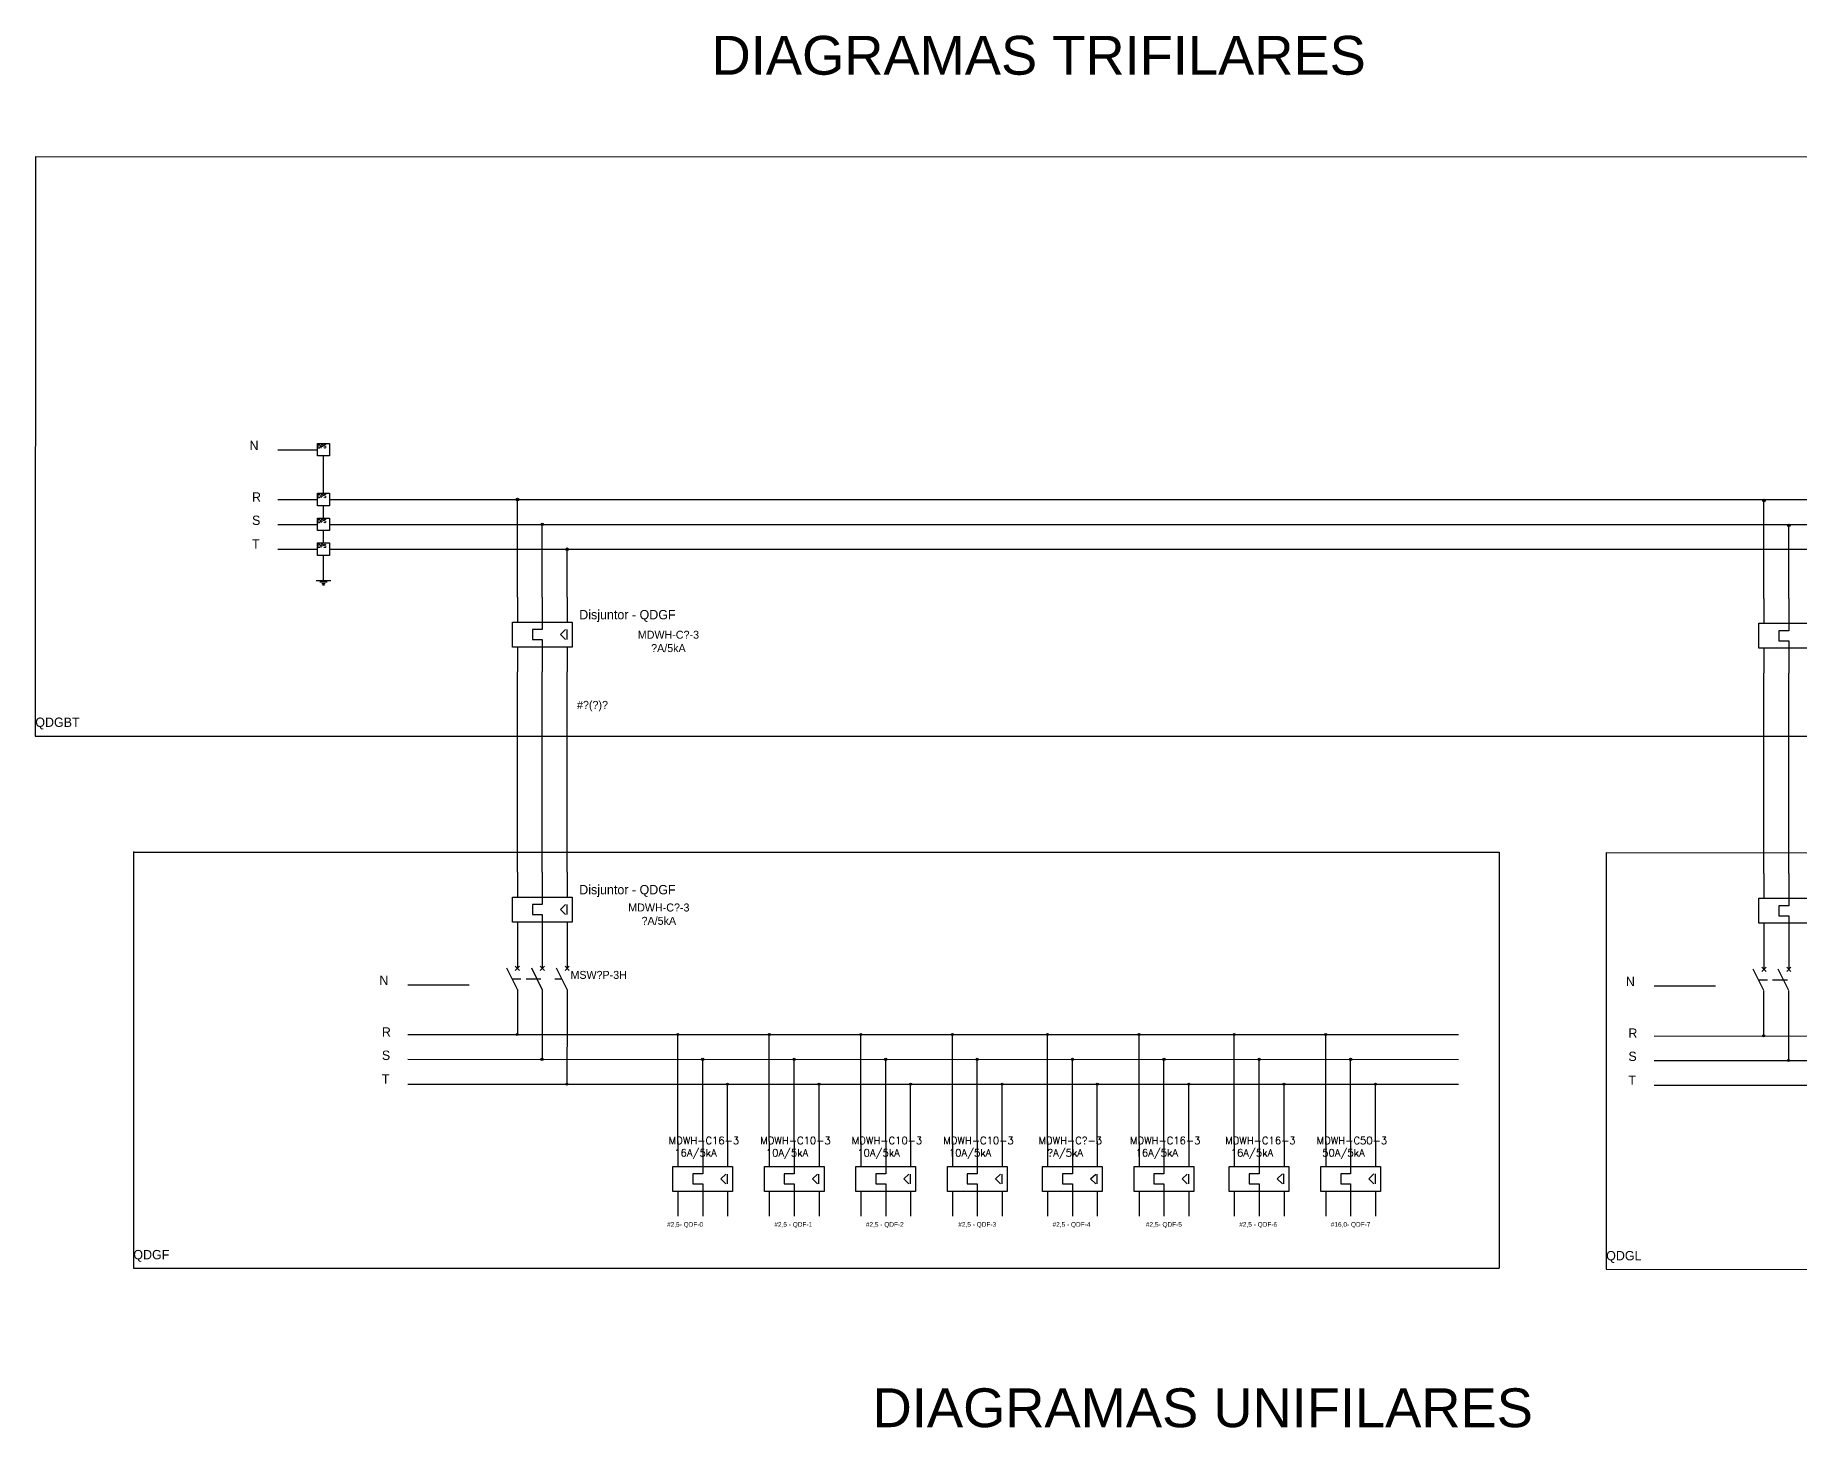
# Model space of a CAD drawing. Extents: x 196 to 641, y -49 to 322.
# Drawn here: x 443.4 to 560.3, y 223.5 to 315.8 of the extents above; entities that cross this region are included whole.
import ezdxf

# ---------------------------------------------------------------- set-up
doc = ezdxf.new("R2010")
doc.units = 0
doc.header["$MEASUREMENT"] = 0
doc.linetypes.add('CONTINU', pattern=[0])
doc.layers.add('_ARQ-TEXTO', color=4, linetype='Continuous')
doc.layers.add('ELET_TRIFILAR_TEXTO', color=4, linetype='Continuous')
doc.layers.add('ELET_TRIFILAR_DESENHO', color=5, linetype='Continuous', plot=False)
doc.styles.add('ROMANS', font='romans')
doc.styles.add('STYLE1', font='romans.shx')
doc.styles.add('textstyle4', font='arial.ttf')

# ---------------------------------------------------------------- blocks, each defined once
blk = doc.blocks.new('热件触点')
at = {"ltscale": 50}
for p, q in [((-10, 30), (-10, 20)), ((0, 30), (0, 20)), ((10, 30), (10, 20)), ((-4, 17), (-4, 13)), ((0, 17), (-4, 17)), ((0, 20), (0, 17)), ((-10, 10), (-10, 0)), ((-4, 13), (0, 13)), ((0, 13), (0, 10)), ((0, 10), (0, 0)), ((10, 10), (10, 0))]:
    blk.add_line(p, q, dxfattribs=at)
blk.add_lwpolyline([(-12, 20), (12, 20), (12, 10), (-12, 10)], close=True)

msp = doc.modelspace()

# ---------------------------------------------------------------- hatches: boundary and pattern name
at = {"layer": 'ELET_TRIFILAR_DESENHO', "ltscale": 50}
for points in [[(475.445, 285.071, 1), (475.281, 285.071, 1)], [(558.055, 285.001, 1), (557.89, 285.001, 1)], [(477.095, 283.422, 1), (476.93, 283.422, 1)], [(559.704, 283.352, 1), (559.539, 283.352, 1)], [(478.744, 281.773, 1), (478.579, 281.773, 1)], [(475.412, 249.612, 1), (475.271, 249.612, 1)], [(486.061, 249.612, 1), (485.92, 249.612, 1)], [(492.127, 249.612, 1), (491.985, 249.612, 1)], [(498.192, 249.612, 1), (498.051, 249.612, 1)], [(504.257, 249.612, 1), (504.116, 249.612, 1)], [(510.565, 249.613, 1), (510.424, 249.613, 1)], [(516.63, 249.613, 1), (516.489, 249.613, 1)], [(522.938, 249.614, 1), (522.797, 249.614, 1)], [(529.004, 249.614, 1), (528.862, 249.614, 1)], [(558.022, 249.516, 1), (557.881, 249.516, 1)], [(477.061, 247.963, 1), (476.92, 247.963, 1)], [(487.71, 247.963, 1), (487.569, 247.963, 1)], [(493.776, 247.963, 1), (493.635, 247.963, 1)], [(499.841, 247.963, 1), (499.7, 247.963, 1)], [(505.906, 247.963, 1), (505.765, 247.963, 1)], [(512.214, 247.963, 1), (512.073, 247.963, 1)], [(518.279, 247.963, 1), (518.138, 247.963, 1)], [(524.587, 247.964, 1), (524.446, 247.964, 1)], [(530.653, 247.964, 1), (530.512, 247.964, 1)], [(559.671, 247.892, 1), (559.53, 247.892, 1)], [(478.71, 246.313, 1), (478.569, 246.313, 1)], [(489.36, 246.313, 1), (489.218, 246.313, 1)], [(495.425, 246.313, 1), (495.284, 246.313, 1)], [(501.49, 246.313, 1), (501.349, 246.313, 1)], [(507.555, 246.313, 1), (507.414, 246.313, 1)], [(513.863, 246.315, 1), (513.722, 246.315, 1)], [(519.929, 246.315, 1), (519.787, 246.315, 1)], [(526.237, 246.316, 1), (526.095, 246.316, 1)], [(532.302, 246.316, 1), (532.161, 246.316, 1)]]:
    msp.add_hatch(color=256, dxfattribs=at).paths.add_polyline_path(points)

# ---------------------------------------------------------------- linework, layer by layer
at = {"layer": 'ELET_TRIFILAR_DESENHO'}
for p, q in [((443.412, 307.798), (443.409, 269.383)), ((443.412, 307.8), (641.445, 307.76)), ((475.363, 278.587), (475.363, 285.071)), ((557.973, 278.517), (557.973, 285.001)), ((477.012, 278.587), (477.012, 283.422)), ((559.622, 278.517), (559.622, 283.352)), ((478.661, 278.587), (478.661, 281.773)), ((462.026, 279.701), (462.994, 279.701)), ((462.268, 279.605), (462.752, 279.605)), ((462.389, 279.508), (462.631, 279.508)), ((462.449, 279.411), (462.57, 279.411)), ((475.363, 260.359), (475.363, 273.64)), ((477.012, 260.359), (477.012, 273.64)), ((478.661, 260.359), (478.661, 273.64)), ((557.973, 260.289), (557.973, 273.569)), ((559.622, 260.289), (559.622, 273.569)), ((443.409, 269.383), (641.442, 269.366)), ((449.907, 261.742), (449.907, 234.12)), ((449.907, 261.685), (540.435, 261.685)), ((540.435, 261.685), (540.435, 234.12)), ((547.516, 261.672), (547.516, 234.05)), ((547.516, 261.666), (637.719, 261.55)), ((475.363, 255.412), (475.363, 254)), ((477.012, 255.412), (477.012, 254)), ((478.661, 255.412), (478.661, 254)), ((557.973, 255.341), (557.973, 253.93)), ((559.622, 255.341), (559.622, 253.93)), ((475.363, 252.588), (474.657, 254)), ((475.222, 254.141), (475.504, 253.859)), ((475.504, 254.141), (475.222, 253.859)), ((477.012, 252.588), (476.306, 254)), ((476.871, 254.141), (477.153, 253.859)), ((477.153, 254.141), (476.871, 253.859)), ((478.661, 252.588), (477.955, 254)), ((478.52, 254.141), (478.802, 253.859)), ((478.802, 254.141), (478.52, 253.859)), ((557.973, 252.518), (557.267, 253.93)), ((557.832, 254.071), (558.114, 253.788)), ((558.114, 254.071), (557.832, 253.788)), ((559.622, 252.518), (558.916, 253.93)), ((559.481, 254.071), (559.763, 253.788)), ((559.763, 254.071), (559.481, 253.788)), ((475.01, 253.294), (475.593, 253.294)), ((475.363, 252.588), (475.363, 251.176)), ((475.938, 253.294), (476.922, 253.294)), ((477.012, 252.588), (477.012, 251.176)), ((477.849, 253.294), (478.308, 253.294)), ((478.661, 252.588), (478.661, 251.176)), ((557.62, 253.224), (558.202, 253.224)), ((558.548, 253.224), (559.532, 253.224)), ((557.952, 252.502), (557.952, 249.516)), ((559.601, 252.502), (559.601, 247.892)), ((485.991, 242.506), (485.991, 249.612)), ((492.056, 242.506), (492.056, 249.612)), ((498.121, 242.506), (498.121, 249.612)), ((504.187, 242.506), (504.187, 249.612)), ((510.495, 242.506), (510.495, 249.612)), ((516.56, 242.506), (516.56, 249.612)), ((522.868, 242.507), (522.868, 249.613)), ((528.933, 242.507), (528.933, 249.613)), ((487.64, 242.506), (487.64, 247.963)), ((493.705, 242.506), (493.705, 247.962)), ((499.77, 242.506), (499.77, 247.963)), ((505.836, 242.506), (505.836, 247.963)), ((512.144, 242.506), (512.144, 247.963)), ((518.209, 242.506), (518.209, 247.963)), ((524.517, 242.507), (524.517, 247.964)), ((530.582, 242.507), (530.582, 247.964)), ((487.64, 242.506), (487.64, 246.313)), ((489.289, 242.506), (489.289, 246.313)), ((495.354, 242.506), (495.354, 246.313)), ((499.77, 242.506), (499.77, 246.313)), ((501.419, 242.506), (501.419, 246.313)), ((505.836, 242.506), (505.836, 246.313)), ((507.485, 242.506), (507.485, 246.313)), ((512.144, 242.506), (512.144, 246.313)), ((513.793, 242.506), (513.793, 246.313)), ((518.209, 242.506), (518.209, 246.313)), ((519.858, 242.506), (519.858, 246.313)), ((524.517, 242.507), (524.517, 246.315)), ((526.166, 242.507), (526.166, 246.315)), ((530.582, 242.507), (530.582, 246.315)), ((532.231, 242.507), (532.231, 246.315)), ((449.907, 234.12), (540.435, 234.12)), ((547.516, 234.05), (637.719, 233.921))]:
    msp.add_line(p, q, dxfattribs=at)
at = {"layer": 'ELET_TRIFILAR_DESENHO', "ltscale": 50}
for p, q in [((459.492, 288.37), (462.102, 288.37)), ((459.492, 285.071), (462.102, 285.071)), ((462.918, 285.071), (619.202, 285.071)), ((459.492, 283.422), (462.102, 283.422)), ((462.918, 283.422), (619.202, 283.422)), ((459.492, 281.773), (462.102, 281.773)), ((462.918, 281.773), (619.202, 281.773)), ((468.1, 252.91), (472.162, 252.91)), ((550.709, 252.84), (554.772, 252.84)), ((468.1, 249.612), (537.728, 249.612)), ((550.709, 249.507), (619.202, 249.576)), ((468.1, 247.963), (537.728, 247.961)), ((550.709, 247.892), (619.203, 247.891)), ((468.1, 246.313), (537.728, 246.313)), ((550.709, 246.243), (619.203, 246.243))]:
    msp.add_line(p, q, dxfattribs=at)
at = {"layer": 'ELET_TRIFILAR_DESENHO', "linetype": 'CONTINU'}
for p, q in [((462.51, 285.487), (462.51, 287.954)), ((462.51, 283.838), (462.51, 284.656)), ((462.51, 282.189), (462.51, 283.007)), ((462.51, 279.701), (462.51, 281.357)), ((478.217, 276.113), (478.553, 276.443)), ((478.217, 276.113), (478.553, 275.783)), ((478.655, 275.783), (478.655, 276.443)), ((478.217, 257.885), (478.553, 258.215)), ((478.217, 257.885), (478.553, 257.555)), ((478.655, 257.555), (478.655, 258.215)), ((475.363, 251.176), (475.363, 249.612)), ((477.012, 251.176), (476.991, 247.963)), ((478.661, 251.176), (478.64, 246.384)), ((488.844, 240.033), (489.181, 240.362)), ((488.844, 240.033), (489.181, 239.703)), ((489.282, 239.703), (489.282, 240.362)), ((494.91, 240.033), (495.246, 240.362)), ((494.91, 240.033), (495.246, 239.703)), ((495.348, 239.703), (495.348, 240.362)), ((500.975, 240.033), (501.312, 240.362)), ((500.975, 240.033), (501.312, 239.703)), ((501.413, 239.703), (501.413, 240.362)), ((507.04, 240.033), (507.377, 240.362)), ((507.04, 240.033), (507.377, 239.703)), ((507.478, 239.703), (507.478, 240.362)), ((513.348, 240.033), (513.685, 240.362)), ((513.348, 240.033), (513.685, 239.703)), ((513.786, 239.703), (513.786, 240.362)), ((519.413, 240.033), (519.75, 240.362)), ((519.413, 240.033), (519.75, 239.703)), ((519.851, 239.703), (519.851, 240.362)), ((525.721, 240.034), (526.058, 240.364)), ((525.721, 240.034), (526.058, 239.704)), ((526.159, 239.704), (526.159, 240.364)), ((531.787, 240.034), (532.123, 240.364)), ((531.787, 240.034), (532.123, 239.704)), ((532.225, 239.704), (532.225, 240.364))]:
    msp.add_line(p, q, dxfattribs=at)
at = {"layer": 'ELET_TRIFILAR_DESENHO', "ltscale": 50}
for centre, radius in [((475.363, 285.071), 0.0825), ((557.973, 285.001), 0.0825), ((477.012, 283.422), 0.0825), ((559.622, 283.352), 0.0825), ((478.661, 281.773), 0.0825), ((475.342, 249.612), 0.0706), ((485.991, 249.612), 0.0706), ((492.056, 249.612), 0.0706), ((498.121, 249.612), 0.0706), ((504.187, 249.612), 0.0706), ((510.495, 249.613), 0.0706), ((516.56, 249.613), 0.0706), ((522.868, 249.614), 0.0706), ((528.933, 249.614), 0.0706), ((557.952, 249.516), 0.0706), ((476.991, 247.963), 0.0706), ((487.64, 247.963), 0.0706), ((493.705, 247.963), 0.0706), ((499.77, 247.963), 0.0706), ((505.836, 247.963), 0.0706), ((512.144, 247.963), 0.0706), ((518.209, 247.963), 0.0706), ((524.517, 247.964), 0.0706), ((530.582, 247.964), 0.0706), ((559.601, 247.892), 0.0706), ((478.64, 246.313), 0.0706), ((489.289, 246.313), 0.0706), ((495.354, 246.313), 0.0706), ((501.419, 246.313), 0.0706), ((507.485, 246.313), 0.0706), ((513.793, 246.315), 0.0706), ((519.858, 246.315), 0.0706), ((526.166, 246.316), 0.0706), ((532.231, 246.316), 0.0706)]:
    msp.add_circle(centre, radius, dxfattribs=at)
at = {"layer": 'ELET_TRIFILAR_TEXTO'}
for points in [[(462.102, 288.785), (462.918, 288.785), (462.918, 287.954), (462.102, 287.954)], [(462.102, 285.487), (462.918, 285.487), (462.918, 284.656), (462.102, 284.656)], [(462.102, 283.838), (462.918, 283.838), (462.918, 283.007), (462.102, 283.007)], [(462.102, 282.189), (462.918, 282.189), (462.918, 281.357), (462.102, 281.357)]]:
    msp.add_lwpolyline(points, close=True, dxfattribs=at)

# ---------------------------------------------------------------- block references
at = {"layer": 'ELET_TRIFILAR_DESENHO', "ltscale": 50, "xscale": 0.1649062137812907, "yscale": 0.1649062137812907, "zscale": 0.1649062137812907}
for p in [(477.012, 273.64), (559.622, 273.569), (477.012, 255.412), (559.622, 255.341), (487.64, 237.559), (493.705, 237.559), (499.77, 237.559), (505.836, 237.559), (512.144, 237.559), (518.209, 237.559), (524.517, 237.56), (530.582, 237.56)]:
    msp.add_blockref('热件触点', p, dxfattribs=at)

# ---------------------------------------------------------------- texts
at = {"layer": '_ARQ-TEXTO', "linetype": 'Continuous', "char_height": 2.57438, "width": 44.48312, "attachment_point": 1, "style": 'textstyle4'}
for s, insert in [('DIAGRAMAS TRIFILARES', (488.23, 315.801)), ('DIAGRAMAS UNIFILARES', (498.903, 226.156))]:
    msp.add_mtext(s, dxfattribs=dict(at, insert=insert))
at = {"layer": 'ELET_TRIFILAR_DESENHO', "ltscale": 50}
for s, p in [('N', (457.607, 288.345)), ('R', (457.771, 284.923)), ('S', (457.771, 283.383)), ('T', (457.771, 281.803)), ('N', (466.215, 252.885)), ('N', (548.824, 252.815)), ('R', (466.379, 249.463)), ('R', (548.989, 249.393)), ('S', (466.379, 247.923)), ('S', (548.989, 247.853)), ('T', (466.379, 246.343)), ('T', (548.989, 246.273))]:
    msp.add_text(s, height=0.618, dxfattribs=at).set_placement(p)
at = {"layer": 'ELET_TRIFILAR_TEXTO', "style": 'STYLE1'}
for p in [(461.965, 288.48), (461.965, 285.182), (461.965, 283.533), (461.965, 281.884)]:
    msp.add_text(' DPS', height=0.2201, dxfattribs=at).set_placement(p)
at = {"layer": 'ELET_TRIFILAR_TEXTO', "ltscale": 50}
for s, height, p in [('Disjuntor - QDGF', 0.6184, (479.458, 277.129)), ('QDGBT', 0.6184, (443.409, 269.997)), ('Disjuntor - QDGF', 0.6184, (479.458, 258.901)), ('MSW?P-3H ', 0.5294, (478.879, 253.294)), ('QDGF', 0.6184, (449.907, 234.709)), ('QDGL', 0.6184, (547.516, 234.639))]:
    msp.add_text(s, height=height, dxfattribs=at).set_placement(p)
at = {"layer": 'ELET_TRIFILAR_TEXTO', "char_height": 0.53039, "attachment_point": 1}
for insert in [(483.339, 276.372), (482.705, 258.292)]:
    msp.add_mtext('\\pxqc;MDWH-C?-3\\P?A/5kA', dxfattribs=dict(at, insert=insert))
at = {"layer": 'ELET_TRIFILAR_TEXTO', "attachment_point": 1}
for s, insert, char_height, width in [('#?(?)?', (479.311, 271.72), 0.5304, 3.55435), ('\\A1;#2,5{\\A0;- QDF-0}', (485.279, 237.175), 0.31113, 4.59861), ('\\A1;\\pxqc;#2,5{\\A0; - QDF-1}', (491.344, 237.175), 0.31113, 4.59861), ('\\A1;\\pxqc;#2,5{\\A0; - QDF-2 }', (497.409, 237.175), 0.31113, 4.59861), ('\\A1;\\pxqc; #2,5{\\A0; - QDF-3}', (503.475, 237.175), 0.31113, 4.59861), ('\\A1;\\pxqc;#2,5{\\A0; - QDF-4}', (509.783, 237.175), 0.31113, 4.59861), ('\\A1;\\pxqc; #2,5{\\A0;- QDF-5}', (515.848, 237.175), 0.31113, 4.59861), ('\\A1;\\pxqc;#2,5{\\A0; - QDF-6}', (522.156, 237.176), 0.31113, 4.59861), ('\\A1;\\pxqc; #16,0{\\A0;- QDF-7}', (528.221, 237.176), 0.31113, 4.59861)]:
    msp.add_mtext(s, dxfattribs=dict(at, insert=insert, char_height=char_height, width=width))
at = {"layer": 'ELET_TRIFILAR_TEXTO', "char_height": 0.48627, "width": 3.55435, "attachment_point": 1, "style": 'ROMANS'}
for s, insert in [('MDWH-C16-3\\P\\pxqc;16A/5kA', (485.387, 242.824)), ('MDWH-C10-3\\P\\pxqc;10A/5kA', (491.452, 242.824)), ('MDWH-C10-3\\P\\pxqc;10A/5kA', (497.518, 242.824)), ('MDWH-C10-3\\P\\pxqc;10A/5kA', (503.583, 242.824)), ('MDWH-C?-3\\P\\pxqc;?A/5kA', (509.891, 242.824)), ('MDWH-C16-3\\P\\pxqc;16A/5kA', (515.956, 242.824)), ('MDWH-C16-3\\P\\pxqc;16A/5kA', (522.264, 242.825)), ('MDWH-C50-3\\P\\pxqc;50A/5kA', (528.329, 242.825))]:
    msp.add_mtext(s, dxfattribs=dict(at, insert=insert))

doc.saveas('drawing.dxf')
